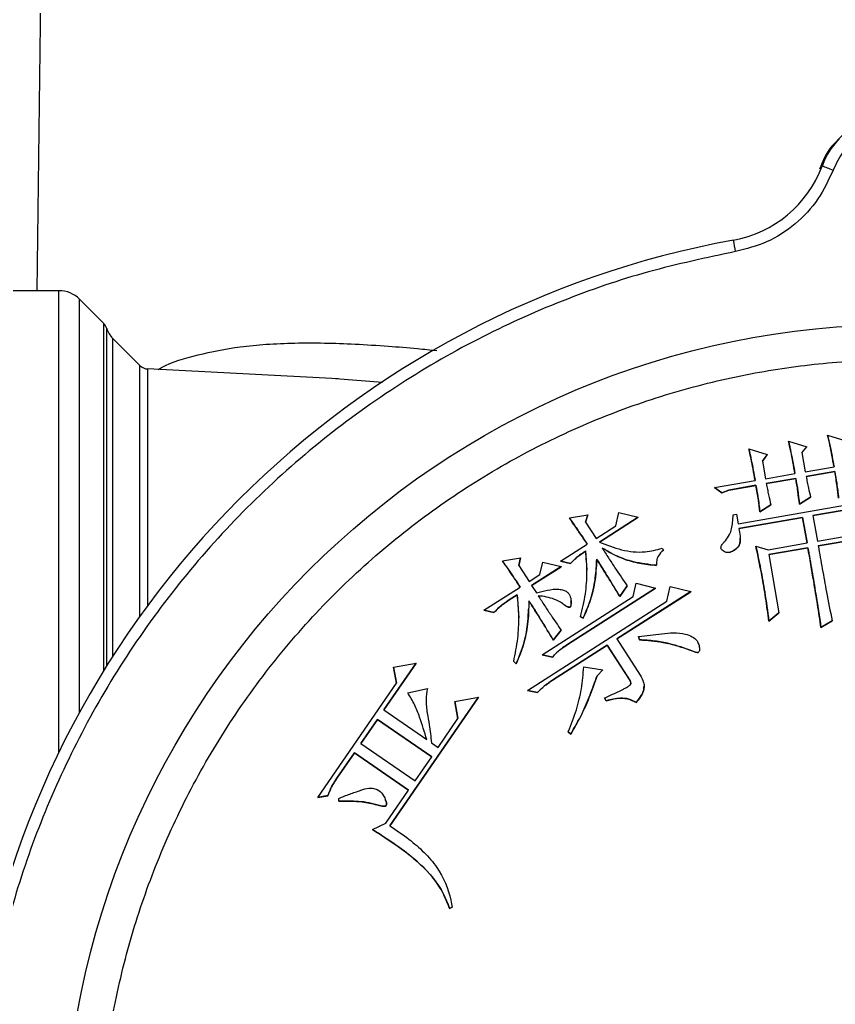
# Model space of a CAD drawing. Header units: millimetres. Extents: x 1953 to 4389, y 564 to 2287.
# Drawn here: x 3453 to 3522.7, y 2042.8 to 2126.9 of the extents above; entities that cross this region are included whole.
import ezdxf

# ---------------------------------------------------------------- set-up
doc = ezdxf.new("R2010")
doc.units = ezdxf.units.MM

msp = doc.modelspace()

# ---------------------------------------------------------------- linework, layer by layer
at = {"color": 7, "linetype": 'Continuous', "lineweight": 25}
for p, q in [((3455.002, 2143.597), (3454.48, 2103.761)), ((3456.366, 2103.761), (3443.23, 2103.761)), ((3460.215, 2100.947), (3458.134, 2103.028)), ((3460.464, 2071.738), (3460.465, 2100.531)), ((3463.296, 2097.366), (3460.964, 2099.698)), ((3460.964, 2099.698), (3460.964, 2072.527)), ((3463.296, 2075.967), (3463.296, 2097.366)), ((3480.226, 2096.221), (3463.951, 2097.075)), ((3463.951, 2097.075), (3463.951, 2076.868)), ((3484.019, 2095.919), (3480.012, 2096.233)), ((3522.058, 2091.436), (3523.615, 2090.935)), ((3518.709, 2090.92), (3520.271, 2090.421)), ((3520.271, 2090.421), (3519.865, 2089.931)), ((3519.865, 2089.929), (3520.271, 2090.419)), ((3520.271, 2090.421), (3520.271, 2090.419)), ((3515.319, 2090.259), (3516.878, 2089.759)), ((3516.878, 2089.759), (3516.485, 2089.201)), ((3516.485, 2089.2), (3516.878, 2089.756)), ((3516.878, 2089.759), (3516.878, 2089.756)), ((3519.865, 2089.931), (3520.15, 2088.297)), ((3516.485, 2089.201), (3516.747, 2087.704)), ((3520.15, 2088.297), (3522.6, 2088.726)), ((3516.747, 2087.704), (3519.266, 2088.143)), ((3522.67, 2088.318), (3520.219, 2087.889)), ((3520.219, 2087.887), (3522.67, 2088.316)), ((3522.67, 2088.318), (3522.67, 2088.316)), ((3512.39, 2086.944), (3515.863, 2087.55)), ((3515.932, 2087.141), (3513.618, 2086.735)), ((3513.618, 2086.733), (3515.932, 2087.139)), ((3515.932, 2087.141), (3515.932, 2087.139)), ((3519.336, 2087.735), (3516.816, 2087.295)), ((3516.816, 2087.293), (3519.336, 2087.732)), ((3519.336, 2087.735), (3519.336, 2087.732)), ((3513.03, 2086.494), (3512.39, 2086.944)), ((3512.39, 2086.944), (3512.39, 2086.941)), ((3512.39, 2086.941), (3513.03, 2086.492)), ((3513.618, 2086.735), (3513.03, 2086.494)), ((3513.03, 2086.492), (3513.618, 2086.733)), ((3513.03, 2086.494), (3513.03, 2086.492)), ((3513.618, 2086.735), (3513.618, 2086.733)), ((3520.599, 2086.132), (3519.646, 2085.544)), ((3519.646, 2085.542), (3520.599, 2086.13)), ((3520.599, 2086.132), (3520.599, 2086.13)), ((3514.402, 2083.856), (3526.176, 2085.911)), ((3517.206, 2085.467), (3516.256, 2084.881)), ((3516.256, 2084.879), (3517.206, 2085.465)), ((3517.206, 2085.467), (3517.206, 2085.465)), ((3519.646, 2085.544), (3519.646, 2085.542)), ((3526.317, 2085.515), (3520.802, 2084.552)), ((3520.803, 2084.55), (3526.316, 2085.513)), ((3499.991, 2084.355), (3501.555, 2084.615)), ((3501.555, 2084.615), (3501.372, 2084.001)), ((3501.373, 2084), (3501.555, 2084.613)), ((3501.555, 2084.615), (3501.555, 2084.613)), ((3503.961, 2083.683), (3504.216, 2084.831)), ((3504.216, 2084.831), (3505.88, 2084.417)), ((3513.988, 2084.624), (3514.26, 2084.673)), ((3514.26, 2084.673), (3514.402, 2083.856)), ((3516.256, 2084.881), (3516.256, 2084.879)), ((3520.802, 2084.552), (3521.182, 2082.374)), ((3501.372, 2084.001), (3502.269, 2082.599)), ((3502.269, 2082.599), (3503.961, 2083.683)), ((3505.88, 2084.417), (3502.549, 2082.285)), ((3502.549, 2082.283), (3505.88, 2084.415)), ((3505.88, 2084.417), (3505.88, 2084.415)), ((3519.919, 2084.398), (3514.474, 2083.448)), ((3514.474, 2083.446), (3519.919, 2084.396)), ((3520.299, 2082.22), (3519.919, 2084.398)), ((3519.919, 2084.398), (3519.919, 2084.396)), ((3519.919, 2084.396), (3520.298, 2082.22)), ((3521.182, 2082.374), (3524.45, 2082.944)), ((3499.23, 2080.657), (3501.509, 2082.113)), ((3514.591, 2082.626), (3514.591, 2082.628)), ((3515.927, 2081.95), (3516.962, 2081.637)), ((3515.927, 2081.95), (3515.927, 2081.948)), ((3516.962, 2081.637), (3520.299, 2082.22)), ((3524.727, 2082.572), (3521.254, 2081.966)), ((3521.254, 2081.964), (3524.727, 2082.57)), ((3501.38, 2081.538), (3501.38, 2081.536)), ((3501.38, 2081.536), (3501.467, 2079.902)), ((3507.907, 2081.761), (3508.02, 2081.587)), ((3520.371, 2081.812), (3517.034, 2081.229)), ((3517.034, 2081.229), (3517.9, 2076.261)), ((3517.035, 2081.227), (3520.371, 2081.81)), ((3520.371, 2081.812), (3520.371, 2081.81)), ((3494.265, 2080.695), (3495.827, 2080.952)), ((3495.827, 2080.952), (3495.681, 2080.282)), ((3495.681, 2080.281), (3495.827, 2080.95)), ((3495.681, 2080.282), (3496.541, 2078.936)), ((3495.827, 2080.952), (3495.827, 2080.95)), ((3497.476, 2079.534), (3497.707, 2080.59)), ((3497.707, 2080.59), (3499.277, 2080.195)), ((3500.091, 2080.467), (3499.23, 2080.657)), ((3499.23, 2080.657), (3499.23, 2080.655)), ((3499.23, 2080.655), (3500.091, 2080.465)), ((3500.091, 2080.465), (3500.091, 2080.467)), ((3502.33, 2080.829), (3502.33, 2080.827)), ((3496.541, 2078.936), (3497.476, 2079.534)), ((3499.277, 2080.195), (3496.765, 2078.587)), ((3496.766, 2078.585), (3499.277, 2080.192)), ((3499.277, 2080.195), (3499.277, 2080.192)), ((3496.765, 2078.587), (3497.176, 2077.945)), ((3505.443, 2077.634), (3505.698, 2078.784)), ((3505.698, 2078.784), (3507.362, 2078.366)), ((3492.686, 2076.47), (3495.781, 2078.451)), ((3495.537, 2077.801), (3494.836, 2077.354)), ((3494.836, 2077.352), (3495.537, 2077.799)), ((3495.537, 2077.801), (3495.537, 2077.799)), ((3495.537, 2077.799), (3495.667, 2075.817)), ((3507.362, 2078.366), (3499.826, 2073.545)), ((3499.826, 2073.543), (3507.362, 2078.364)), ((3510.36, 2078.06), (3504.049, 2074.022)), ((3504.05, 2074.021), (3510.36, 2078.058)), ((3504.94, 2078.546), (3504.29, 2077.634)), ((3504.29, 2077.632), (3504.94, 2078.543)), ((3504.94, 2078.546), (3504.94, 2078.543)), ((3507.362, 2078.366), (3507.362, 2078.364)), ((3508.325, 2077.251), (3508.595, 2078.497)), ((3508.595, 2078.497), (3510.36, 2078.06)), ((3510.36, 2078.06), (3510.36, 2078.058)), ((3494.836, 2077.354), (3494.836, 2077.352)), ((3496.405, 2069.628), (3508.325, 2077.251)), ((3497.671, 2072.664), (3505.443, 2077.634)), ((3499.39, 2077.056), (3499.39, 2077.054)), ((3500.14, 2077.267), (3500.14, 2077.27)), ((3504.29, 2077.634), (3504.29, 2077.632)), ((3493.546, 2076.283), (3492.686, 2076.47)), ((3492.686, 2076.47), (3492.686, 2076.468)), ((3492.686, 2076.468), (3493.546, 2076.281)), ((3493.546, 2076.283), (3493.546, 2076.281)), ((3496.522, 2076.577), (3496.522, 2076.579)), ((3500.078, 2076.753), (3500.078, 2076.755)), ((3517.9, 2076.261), (3517.042, 2075.552)), ((3517.042, 2075.55), (3517.9, 2076.259)), ((3517.9, 2076.261), (3517.9, 2076.259)), ((3501.175, 2075.81), (3500.949, 2075.91)), ((3500.949, 2075.91), (3500.949, 2075.908)), ((3500.949, 2075.908), (3501.175, 2075.808)), ((3501.175, 2075.81), (3501.175, 2075.808)), ((3517.042, 2075.552), (3517.042, 2075.55)), ((3522.441, 2075.581), (3521.488, 2074.992)), ((3521.488, 2074.99), (3522.441, 2075.578)), ((3522.441, 2075.581), (3522.441, 2075.578)), ((3499.292, 2074.767), (3498.601, 2073.917)), ((3498.601, 2073.915), (3499.292, 2074.765)), ((3499.292, 2074.767), (3499.292, 2074.765)), ((3521.488, 2074.992), (3521.488, 2074.99)), ((3498.601, 2073.917), (3498.601, 2073.915)), ((3499.826, 2073.543), (3499.826, 2073.545)), ((3504.049, 2074.022), (3506.029, 2070.925)), ((3505.988, 2073.948), (3505.898, 2074.22)), ((3505.898, 2074.22), (3505.898, 2074.218)), ((3505.898, 2074.218), (3505.988, 2073.946)), ((3505.988, 2073.948), (3505.988, 2073.946)), ((3503.229, 2073.498), (3498.555, 2070.509)), ((3498.555, 2070.507), (3503.229, 2073.496)), ((3505.171, 2070.46), (3503.229, 2073.498)), ((3503.229, 2073.498), (3503.229, 2073.496)), ((3503.229, 2073.496), (3505.171, 2070.458)), ((3510.455, 2073.013), (3510.455, 2073.016)), ((3511.03, 2072.89), (3511.03, 2072.888)), ((3511.095, 2073.296), (3511.095, 2073.298)), ((3486.904, 2071.957), (3484.145, 2067.958)), ((3484.146, 2067.957), (3486.904, 2071.955)), ((3484.972, 2071.602), (3486.904, 2071.957)), ((3486.904, 2071.957), (3486.904, 2071.955)), ((3495.444, 2071.898), (3495.236, 2072.094)), ((3495.236, 2072.094), (3495.236, 2072.091)), ((3495.236, 2072.091), (3495.444, 2071.896)), ((3495.444, 2071.898), (3495.444, 2071.896)), ((3498.534, 2072.474), (3497.671, 2072.664)), ((3497.671, 2072.664), (3497.671, 2072.662)), ((3497.671, 2072.662), (3498.534, 2072.472)), ((3498.534, 2072.474), (3498.534, 2072.472)), ((3485.224, 2070.251), (3484.972, 2071.602)), ((3484.972, 2071.602), (3484.972, 2071.6)), ((3484.972, 2071.6), (3485.224, 2070.251)), ((3501.211, 2071.634), (3502.862, 2071.372)), ((3502.862, 2071.372), (3502.354, 2070.881)), ((3502.354, 2070.879), (3502.862, 2071.37)), ((3502.862, 2071.372), (3502.862, 2071.37)), ((3478.482, 2060.478), (3485.224, 2070.251)), ((3498.555, 2070.509), (3498.555, 2070.507)), ((3502.354, 2070.881), (3502.354, 2070.879)), ((3505.171, 2070.46), (3505.171, 2070.458)), ((3486.172, 2069.427), (3487.857, 2069.784)), ((3497.263, 2069.438), (3496.405, 2069.628)), ((3496.405, 2069.628), (3496.405, 2069.626)), ((3496.405, 2069.626), (3497.263, 2069.436)), ((3497.263, 2069.438), (3497.263, 2069.436)), ((3506.374, 2069.995), (3506.374, 2069.997)), ((3492.231, 2069.039), (3484.662, 2058.067)), ((3484.662, 2058.064), (3492.231, 2069.037)), ((3490.205, 2068.669), (3492.231, 2069.039)), ((3490.472, 2067.218), (3490.205, 2068.669)), ((3490.205, 2068.669), (3490.205, 2068.667)), ((3490.205, 2068.667), (3490.471, 2067.218)), ((3492.231, 2069.039), (3492.231, 2069.037)), ((3503.14, 2068.749), (3502.991, 2068.983)), ((3502.991, 2068.983), (3502.991, 2068.981)), ((3502.991, 2068.981), (3503.14, 2068.747)), ((3503.14, 2068.749), (3503.14, 2068.747)), ((3505.713, 2068.583), (3505.713, 2068.585)), ((3484.145, 2067.958), (3487.803, 2065.436)), ((3483.593, 2067.156), (3482.175, 2065.099)), ((3482.176, 2065.098), (3483.593, 2067.154)), ((3488.224, 2063.961), (3483.593, 2067.156)), ((3483.593, 2067.154), (3483.593, 2067.156)), ((3483.593, 2067.154), (3488.223, 2063.96)), ((3488.776, 2064.763), (3490.472, 2067.218)), ((3500.104, 2065.903), (3499.896, 2066.099)), ((3499.896, 2066.099), (3499.896, 2066.097)), ((3499.896, 2066.097), (3500.104, 2065.901)), ((3482.175, 2065.099), (3486.806, 2061.904)), ((3488.204, 2065.158), (3488.776, 2064.763)), ((3500.104, 2065.901), (3500.104, 2065.903)), ((3481.623, 2064.3), (3480.123, 2062.127)), ((3480.123, 2062.125), (3481.623, 2064.298)), ((3486.254, 2061.105), (3481.623, 2064.3)), ((3481.623, 2064.3), (3481.623, 2064.298)), ((3481.623, 2064.298), (3486.253, 2061.104)), ((3486.806, 2061.904), (3488.224, 2063.961)), ((3480.123, 2062.127), (3480.123, 2062.125)), ((3484.32, 2058.303), (3486.254, 2061.105)), ((3479.35, 2060.638), (3478.482, 2060.478)), ((3478.482, 2060.476), (3479.35, 2060.635)), ((3478.482, 2060.478), (3478.482, 2060.476)), ((3479.35, 2060.638), (3479.35, 2060.635)), ((3480.288, 2060.16), (3480.29, 2060.409)), ((3484.27, 2060.301), (3484.27, 2060.304)), ((3483.537, 2059.857), (3483.537, 2059.855)), ((3484.346, 2059.803), (3484.346, 2059.805)), ((3483.175, 2057.745), (3484.32, 2058.303)), ((3483.175, 2057.745), (3483.175, 2057.743)), ((3489.984, 2051.109), (3489.752, 2051.016)), ((3489.752, 2051.014), (3489.984, 2051.106)), ((3489.752, 2051.016), (3489.752, 2051.014)), ((3489.984, 2051.109), (3489.984, 2051.106))]:
    msp.add_line(p, q, dxfattribs=at)
at = {"color": 7, "linetype": 'Continuous', "lineweight": 25, "flags": 128}
for points in [[(3456.366, 2064.327), (3456.366, 2064.654), (3456.366, 2069.082), (3456.366, 2073.321), (3456.366, 2077.35), (3456.366, 2081.151), (3456.366, 2084.705), (3456.366, 2087.997), (3456.366, 2091.01), (3456.366, 2093.73), (3456.366, 2096.145), (3456.366, 2098.243), (3456.366, 2100.015), (3456.366, 2101.451), (3456.366, 2102.546), (3456.366, 2103.294), (3456.366, 2103.691), (3456.366, 2103.761)], [(3458.134, 2067.753), (3458.134, 2070.827), (3458.134, 2075.022), (3458.134, 2078.987), (3458.134, 2082.705), (3458.134, 2086.157), (3458.134, 2089.325), (3458.134, 2092.194), (3458.134, 2094.749), (3458.134, 2096.979), (3458.134, 2098.873), (3458.134, 2100.42), (3458.134, 2101.613), (3458.134, 2102.446), (3458.134, 2102.916), (3458.134, 2103.028)], [(3460.215, 2071.335), (3460.215, 2074.34), (3460.215, 2078.178), (3460.215, 2081.77), (3460.215, 2085.097), (3460.215, 2088.142), (3460.215, 2090.892), (3460.215, 2093.331), (3460.215, 2095.449), (3460.215, 2097.233), (3460.215, 2098.676), (3460.215, 2099.77), (3460.215, 2100.509), (3460.215, 2100.891), (3460.215, 2100.947)]]:
    msp.add_lwpolyline(points, dxfattribs=at)
at = {"color": 7, "linetype": 'Continuous', "lineweight": 25}
msp.add_circle((3528.324, 2029.372), 71.5, dxfattribs=at)
for centre, radius, start, end in [((3528.324, 2111.869), 7.2, 20.5868, 159.4132), ((3512.222, 2117.917), 10, 280.30605, 339.41322), ((3478.483, 1997.521), 124.573, 69.2983, 69.75789), ((3528.324, 2029.369), 80, 100.30604, 169.69383), ((2876.04, 1991.309), 648.57, 10.284007, 10.372163), ((3456.366, 2101.261), 2.5, 44.99977, 89.99969), ((3459.508, 2100.24), 1, 16.90237, 44.99987), ((3462.378, 2101.112), 2, 196.90236, 224.99969), ((3464.003, 2098.073), 1, 224.99969, 266.99945)]:
    msp.add_arc(centre, radius, start, end, dxfattribs=at)
for points, knots in [([(3534.128, 2114.051), (3533.864, 2114.605), (3533.323, 2115.739), (3531.904, 2117.048), (3530.188, 2117.886), (3528.324, 2118.162), (3526.46, 2117.886), (3524.743, 2117.048), (3523.325, 2115.739), (3522.784, 2114.605), (3522.52, 2114.051)], [0, 0, 0, 0, 0.122089, 0.25, 0.377911, 0.5, 0.622089, 0.75, 0.877911, 1, 1, 1, 1]), ([(3523.033, 2116.693), (3522.83, 2116.514), (3522.055, 2115.827), (3521.652, 2114.855), (3521.354, 2114.136)], [0, 0, 0, 0, 0.260641, 1, 1, 1, 1]), ([(3522.52, 2114.051), (3522.129, 2113.205), (3521.334, 2111.482), (3519.344, 2109.39), (3516.93, 2107.805), (3515.093, 2107.33), (3514.19, 2107.097)], [0, 0, 0, 0, 0.245796, 0.5, 0.754204, 1, 1, 1, 1]), ([(3514.19, 2107.097), (3511.694, 2106.57), (3506.657, 2105.508), (3499.28, 2102.969), (3492.038, 2099.7), (3485.059, 2095.638), (3478.456, 2090.826), (3472.362, 2085.333), (3466.87, 2079.24), (3462.058, 2072.637), (3457.995, 2065.658), (3454.726, 2058.416), (3452.187, 2051.039), (3451.125, 2046.001), (3450.598, 2043.505)], [0, 0, 0, 0, 0.079959, 0.161371, 0.244142, 0.328893, 0.414217, 0.5, 0.585778, 0.671102, 0.755858, 0.838624, 0.920039, 1, 1, 1, 1]), ([(3464.839, 2097.028), (3464.934, 2097.083), (3465.932, 2097.657), (3468.247, 2098.322), (3471.284, 2098.933), (3474.104, 2099.201), (3476.504, 2099.308), (3479.035, 2099.308), (3481.702, 2099.215), (3484.366, 2099.045), (3486.708, 2098.852), (3488.117, 2098.71), (3488.672, 2098.653)], [0, 0, 0, 0, 0.017525, 0.184137, 0.353482, 0.450762, 0.551832, 0.651487, 0.750721, 0.855208, 0.942911, 1, 1, 1, 1]), ([(3459.824, 2029.378), (3459.879, 2031.467), (3459.989, 2035.645), (3460.898, 2041.984), (3462.384, 2048.336), (3464.558, 2054.702), (3467.389, 2060.925), (3470.903, 2066.948), (3475.057, 2072.64), (3479.801, 2077.901), (3485.062, 2082.645), (3490.754, 2086.799), (3496.777, 2090.312), (3503, 2093.144), (3509.365, 2095.315), (3515.718, 2096.81), (3522.057, 2097.688), (3528.324, 2097.973), (3534.591, 2097.688), (3540.93, 2096.811), (3547.282, 2095.315), (3553.648, 2093.144), (3559.871, 2090.312), (3565.894, 2086.799), (3571.586, 2082.645), (3576.847, 2077.901), (3581.591, 2072.64), (3585.745, 2066.948), (3589.259, 2060.925), (3592.089, 2054.702), (3594.263, 2048.337), (3595.749, 2041.984), (3596.659, 2035.645), (3596.769, 2031.467), (3596.824, 2029.378)], [0, 0, 0, 0, 0.029124, 0.058248, 0.08912, 0.119994, 0.151902, 0.184313, 0.217069, 0.25, 0.282931, 0.315687, 0.348098, 0.380006, 0.410878, 0.441752, 0.470875, 0.5, 0.529123, 0.558248, 0.58912, 0.619994, 0.651902, 0.684313, 0.717069, 0.75, 0.782931, 0.815687, 0.848098, 0.880006, 0.910878, 0.941752, 0.970875, 1, 1, 1, 1]), ([(3522.6, 2088.726), (3522.542, 2089.054), (3522.431, 2089.672), (3522.251, 2090.575), (3522.123, 2091.149), (3522.058, 2091.436)], [0, 0, 0, 0, 0.3618324, 0.680859, 1, 1, 1, 1]), ([(3522.058, 2091.434), (3522.131, 2091.108), (3522.268, 2090.496), (3522.446, 2089.592), (3522.549, 2089.013), (3522.6, 2088.724)], [0, 0, 0, 0, 0.361838, 0.680876, 1, 1, 1, 1]), ([(3519.266, 2088.143), (3519.208, 2088.471), (3519.096, 2089.1), (3518.912, 2090.026), (3518.777, 2090.622), (3518.709, 2090.92)], [0, 0, 0, 0, 0.353076, 0.676475, 1, 1, 1, 1]), ([(3518.709, 2090.917), (3518.782, 2090.592), (3518.923, 2089.969), (3519.106, 2089.043), (3519.213, 2088.442), (3519.266, 2088.141)], [0, 0, 0, 0, 0.353086, 0.676497, 1, 1, 1, 1]), ([(3515.863, 2087.55), (3515.804, 2087.878), (3515.694, 2088.495), (3515.515, 2089.399), (3515.384, 2089.973), (3515.319, 2090.259)], [0, 0, 0, 0, 0.361759, 0.680808, 1, 1, 1, 1]), ([(3515.319, 2090.257), (3515.392, 2089.932), (3515.532, 2089.32), (3515.708, 2088.416), (3515.811, 2087.837), (3515.863, 2087.548)], [0, 0, 0, 0, 0.361772, 0.680844, 1, 1, 1, 1]), ([(3520.219, 2087.889), (3520.25, 2087.725), (3520.31, 2087.397), (3520.427, 2086.809), (3520.534, 2086.39), (3520.599, 2086.132)], [0, 0, 0, 0, 0.278089, 0.556193, 1, 1, 1, 1]), ([(3522.996, 2086.057), (3522.956, 2086.388), (3522.89, 2086.932), (3522.776, 2087.684), (3522.705, 2088.107), (3522.67, 2088.318)], [0, 0, 0, 0, 0.437841, 0.718884, 1, 1, 1, 1]), ([(3522.67, 2088.316), (3522.725, 2087.987), (3522.815, 2087.447), (3522.919, 2086.693), (3522.97, 2086.268), (3522.996, 2086.055)], [0, 0, 0, 0, 0.43784, 0.718882, 1, 1, 1, 1]), ([(3516.256, 2084.881), (3516.219, 2085.212), (3516.157, 2085.756), (3516.042, 2086.509), (3515.969, 2086.93), (3515.932, 2087.141)], [0, 0, 0, 0, 0.437947, 0.718933, 1, 1, 1, 1]), ([(3515.932, 2087.139), (3515.988, 2086.811), (3516.08, 2086.271), (3516.189, 2085.517), (3516.234, 2085.092), (3516.256, 2084.879)], [0, 0, 0, 0, 0.4378739, 0.7188428, 1, 1, 1, 1]), ([(3516.816, 2087.295), (3516.846, 2087.132), (3516.907, 2086.804), (3517.031, 2086.193), (3517.138, 2085.749), (3517.206, 2085.467)], [0, 0, 0, 0, 0.2673365, 0.5346869, 1, 1, 1, 1]), ([(3519.646, 2085.544), (3519.603, 2085.91), (3519.538, 2086.459), (3519.426, 2087.189), (3519.366, 2087.553), (3519.336, 2087.735)], [0, 0, 0, 0, 0.499817, 0.749886, 1, 1, 1, 1]), ([(3519.336, 2087.732), (3519.396, 2087.369), (3519.486, 2086.823), (3519.581, 2086.091), (3519.625, 2085.725), (3519.646, 2085.542)], [0, 0, 0, 0, 0.499817, 0.749886, 1, 1, 1, 1]), ([(3513.32, 2082.405), (3513.447, 2082.576), (3513.79, 2083.036), (3513.935, 2083.836), (3513.973, 2084.408), (3513.988, 2084.624)], [0, 0, 0, 0, 0.268239, 0.722981, 1, 1, 1, 1]), ([(3501.509, 2082.113), (3501.326, 2082.392), (3500.989, 2082.91), (3500.477, 2083.654), (3500.153, 2084.122), (3499.991, 2084.355)], [0, 0, 0, 0, 0.369297, 0.684635, 1, 1, 1, 1]), ([(3499.991, 2084.353), (3500.18, 2084.079), (3500.532, 2083.571), (3501.042, 2082.827), (3501.353, 2082.35), (3501.509, 2082.111)], [0, 0, 0, 0, 0.3693, 0.684618, 1, 1, 1, 1]), ([(3514.474, 2083.448), (3514.515, 2083.236), (3514.6, 2082.81), (3514.605, 2082.283), (3514.461, 2081.924), (3514.2, 2081.685), (3513.929, 2081.489), (3513.69, 2081.423), (3513.636, 2081.408)], [0, 0, 0, 0, 0.257526, 0.517626, 0.611553, 0.706057, 0.933936, 1, 1, 1, 1]), ([(3502.549, 2082.285), (3503.173, 2082.044), (3504.426, 2081.561), (3506.295, 2081.345), (3507.428, 2081.638), (3507.907, 2081.761)], [0, 0, 0, 0, 0.365081, 0.731832, 1, 1, 1, 1]), ([(3512.94, 2081.778), (3512.944, 2081.83), (3512.957, 2081.991), (3513.126, 2082.194), (3513.259, 2082.339), (3513.32, 2082.405)], [0, 0, 0, 0, 0.206018, 0.636041, 1, 1, 1, 1]), ([(3513.636, 2081.406), (3513.761, 2081.455), (3514.008, 2081.55), (3514.293, 2081.753), (3514.494, 2081.977), (3514.588, 2082.271), (3514.583, 2082.49), (3514.58, 2082.626)], [0, 0, 0, 0, 0.2369259, 0.466697, 0.6134804, 0.7600826, 1, 1, 1, 1]), ([(3517.042, 2075.552), (3516.949, 2076.212), (3516.764, 2077.533), (3516.405, 2079.669), (3516.098, 2081.136), (3515.927, 2081.95)], [0, 0, 0, 0, 0.307881, 0.615778, 1, 1, 1, 1]), ([(3515.927, 2081.948), (3516.066, 2081.296), (3516.342, 2079.992), (3516.715, 2077.858), (3516.925, 2076.374), (3517.042, 2075.55)], [0, 0, 0, 0, 0.307881, 0.61578, 1, 1, 1, 1]), ([(3521.254, 2081.966), (3521.37, 2081.309), (3521.601, 2079.996), (3521.979, 2077.864), (3522.276, 2076.396), (3522.441, 2075.581)], [0, 0, 0, 0, 0.307939, 0.615874, 1, 1, 1, 1]), ([(3501.38, 2081.538), (3501.242, 2081.445), (3500.964, 2081.26), (3500.523, 2080.913), (3500.249, 2080.63), (3500.091, 2080.467)], [0, 0, 0, 0, 0.297538, 0.595282, 1, 1, 1, 1]), ([(3500.091, 2080.465), (3500.206, 2080.585), (3500.436, 2080.827), (3500.866, 2081.188), (3501.192, 2081.409), (3501.38, 2081.536)], [0, 0, 0, 0, 0.297563, 0.595363, 1, 1, 1, 1]), ([(3500.949, 2075.91), (3501.101, 2076.561), (3501.391, 2077.803), (3501.54, 2079.7), (3501.434, 2080.922), (3501.38, 2081.538)], [0, 0, 0, 0, 0.352766, 0.673509, 1, 1, 1, 1]), ([(3507.439, 2080.308), (3506.773, 2080.381), (3505.629, 2080.508), (3504.064, 2081.046), (3503.22, 2081.534), (3502.793, 2081.782)], [0, 0, 0, 0, 0.407022, 0.699492, 1, 1, 1, 1]), ([(3502.793, 2081.782), (3502.972, 2081.501), (3503.331, 2080.939), (3504.035, 2079.853), (3504.583, 2079.062), (3504.94, 2078.546)], [0, 0, 0, 0, 0.257454, 0.514908, 1, 1, 1, 1]), ([(3502.793, 2081.78), (3503.378, 2081.449), (3504.383, 2080.882), (3505.982, 2080.457), (3506.95, 2080.356), (3507.439, 2080.305)], [0, 0, 0, 0, 0.407493, 0.700455, 1, 1, 1, 1]), ([(3508.02, 2081.587), (3507.862, 2081.442), (3507.595, 2081.199), (3507.424, 2080.722), (3507.434, 2080.442), (3507.439, 2080.308)], [0, 0, 0, 0, 0.4310373, 0.7260596, 1, 1, 1, 1]), ([(3513.636, 2081.408), (3513.555, 2081.401), (3513.405, 2081.387), (3513.196, 2081.468), (3513.055, 2081.586), (3512.963, 2081.692), (3512.946, 2081.758), (3512.94, 2081.778)], [0, 0, 0, 0, 0.281585, 0.522569, 0.762523, 0.925805, 1, 1, 1, 1]), ([(3521.488, 2074.992), (3521.391, 2075.652), (3521.196, 2076.971), (3520.814, 2079.243), (3520.536, 2080.856), (3520.371, 2081.812)], [0, 0, 0, 0, 0.2894212, 0.5788391, 1, 1, 1, 1]), ([(3520.371, 2081.81), (3520.484, 2081.153), (3520.711, 2079.839), (3521.1, 2077.568), (3521.344, 2075.95), (3521.488, 2074.99)], [0, 0, 0, 0, 0.289416, 0.578835, 1, 1, 1, 1]), ([(3495.781, 2078.451), (3495.599, 2078.73), (3495.263, 2079.249), (3494.756, 2079.996), (3494.429, 2080.462), (3494.265, 2080.695)], [0, 0, 0, 0, 0.369183, 0.684555, 1, 1, 1, 1]), ([(3494.265, 2080.693), (3494.457, 2080.42), (3494.812, 2079.915), (3495.316, 2079.165), (3495.626, 2078.687), (3495.781, 2078.448)], [0, 0, 0, 0, 0.369183, 0.684554, 1, 1, 1, 1]), ([(3502.33, 2080.829), (3502.29, 2080.161), (3502.218, 2078.969), (3501.809, 2077.278), (3501.387, 2076.302), (3501.175, 2075.81)], [0, 0, 0, 0, 0.386257, 0.690164, 1, 1, 1, 1]), ([(3501.175, 2075.808), (3501.434, 2076.426), (3501.898, 2077.529), (3502.246, 2079.233), (3502.302, 2080.293), (3502.33, 2080.827)], [0, 0, 0, 0, 0.386701, 0.69077, 1, 1, 1, 1]), ([(3504.29, 2077.634), (3504.12, 2077.92), (3503.779, 2078.493), (3503.132, 2079.562), (3502.642, 2080.336), (3502.33, 2080.829)], [0, 0, 0, 0, 0.2667737, 0.5335507, 1, 1, 1, 1]), ([(3502.33, 2080.827), (3502.509, 2080.545), (3502.865, 2079.982), (3503.524, 2078.92), (3503.992, 2078.133), (3504.29, 2077.632)], [0, 0, 0, 0, 0.2667737, 0.5335509, 1, 1, 1, 1]), ([(3495.236, 2072.094), (3495.367, 2072.749), (3495.619, 2074.012), (3495.711, 2075.933), (3495.595, 2077.175), (3495.537, 2077.801)], [0, 0, 0, 0, 0.3486907, 0.6720185, 1, 1, 1, 1]), ([(3497.176, 2077.945), (3497.485, 2078.026), (3498.113, 2078.193), (3498.909, 2078.325), (3499.468, 2078.206), (3499.779, 2078.067), (3499.904, 2077.91), (3499.965, 2077.834)], [0, 0, 0, 0, 0.325958, 0.662347, 0.799326, 0.902609, 1, 1, 1, 1]), ([(3499.965, 2077.834), (3500.032, 2077.692), (3500.141, 2077.465), (3500.148, 2077.141), (3500.125, 2076.948), (3500.122, 2076.819), (3500.09, 2076.773), (3500.078, 2076.755)], [0, 0, 0, 0, 0.414992, 0.667292, 0.851809, 0.943552, 1, 1, 1, 1]), ([(3494.836, 2077.354), (3494.697, 2077.261), (3494.42, 2077.076), (3493.98, 2076.727), (3493.705, 2076.445), (3493.546, 2076.283)], [0, 0, 0, 0, 0.297582, 0.595326, 1, 1, 1, 1]), ([(3493.546, 2076.281), (3493.661, 2076.401), (3493.892, 2076.643), (3494.323, 2077.003), (3494.648, 2077.224), (3494.836, 2077.352)], [0, 0, 0, 0, 0.297614, 0.595386, 1, 1, 1, 1]), ([(3496.528, 2077.282), (3496.512, 2076.614), (3496.481, 2075.364), (3496.121, 2073.54), (3495.672, 2072.45), (3495.444, 2071.898)], [0, 0, 0, 0, 0.361932, 0.677077, 1, 1, 1, 1]), ([(3498.601, 2073.917), (3498.435, 2074.206), (3498.103, 2074.785), (3497.405, 2075.902), (3496.877, 2076.733), (3496.528, 2077.282)], [0, 0, 0, 0, 0.25307, 0.506097, 1, 1, 1, 1]), ([(3496.528, 2077.28), (3496.708, 2076.999), (3497.067, 2076.437), (3497.77, 2075.323), (3498.27, 2074.476), (3498.601, 2073.915)], [0, 0, 0, 0, 0.253024, 0.506045, 1, 1, 1, 1]), ([(3499.39, 2077.056), (3499.166, 2077.181), (3498.737, 2077.419), (3498.03, 2077.617), (3497.561, 2077.679), (3497.324, 2077.711)], [0, 0, 0, 0, 0.3506116, 0.6721745, 1, 1, 1, 1]), ([(3497.324, 2077.711), (3497.505, 2077.431), (3497.867, 2076.871), (3498.518, 2075.886), (3499, 2075.19), (3499.292, 2074.767)], [0, 0, 0, 0, 0.2824309, 0.5648657, 1, 1, 1, 1]), ([(3500.078, 2076.755), (3500.058, 2076.746), (3500.019, 2076.727), (3499.923, 2076.735), (3499.776, 2076.784), (3499.588, 2076.899), (3499.456, 2077.003), (3499.39, 2077.056)], [0, 0, 0, 0, 0.082107, 0.164925, 0.356677, 0.675002, 1, 1, 1, 1]), ([(3499.39, 2077.054), (3499.449, 2077.007), (3499.575, 2076.907), (3499.745, 2076.799), (3499.894, 2076.741), (3499.997, 2076.718), (3500.056, 2076.743), (3500.078, 2076.753)], [0, 0, 0, 0, 0.291839, 0.61532, 0.761132, 0.908025, 1, 1, 1, 1]), ([(3500.078, 2076.753), (3500.09, 2076.772), (3500.143, 2076.856), (3500.139, 2077.041), (3500.129, 2077.191), (3500.123, 2077.266)], [0, 0, 0, 0, 0.128729, 0.560423, 1, 1, 1, 1]), ([(3495.444, 2071.896), (3495.695, 2072.517), (3496.164, 2073.68), (3496.459, 2075.277), (3496.485, 2076.219), (3496.495, 2076.578)], [0, 0, 0, 0, 0.415089, 0.776689, 1, 1, 1, 1]), ([(3505.898, 2074.22), (3506.56, 2074.304), (3507.557, 2074.43), (3508.889, 2074.569), (3509.787, 2074.509), (3510.459, 2074.252), (3510.792, 2073.996), (3510.91, 2073.84), (3510.93, 2073.814)], [0, 0, 0, 0, 0.381103, 0.574669, 0.765651, 0.888057, 0.981539, 1, 1, 1, 1]), ([(3499.826, 2073.545), (3499.688, 2073.452), (3499.411, 2073.266), (3498.969, 2072.919), (3498.693, 2072.637), (3498.534, 2072.474)], [0, 0, 0, 0, 0.297214, 0.594601, 1, 1, 1, 1]), ([(3498.534, 2072.472), (3498.649, 2072.592), (3498.88, 2072.834), (3499.312, 2073.194), (3499.638, 2073.415), (3499.826, 2073.543)], [0, 0, 0, 0, 0.2972478, 0.5946857, 1, 1, 1, 1]), ([(3510.455, 2073.016), (3509.822, 2073.235), (3508.785, 2073.594), (3507.276, 2073.864), (3506.419, 2073.92), (3505.988, 2073.948)], [0, 0, 0, 0, 0.437716, 0.717507, 1, 1, 1, 1]), ([(3505.988, 2073.946), (3506.655, 2073.895), (3507.749, 2073.812), (3509.239, 2073.451), (3510.048, 2073.16), (3510.455, 2073.013)], [0, 0, 0, 0, 0.437036, 0.71725, 1, 1, 1, 1]), ([(3510.93, 2073.814), (3510.981, 2073.697), (3511.086, 2073.456), (3511.124, 2073.162), (3511.096, 2072.961), (3511.052, 2072.914), (3511.03, 2072.89)], [0, 0, 0, 0, 0.391814, 0.807915, 0.901195, 1, 1, 1, 1]), ([(3511.03, 2072.89), (3510.997, 2072.88), (3510.906, 2072.853), (3510.76, 2072.903), (3510.603, 2072.952), (3510.504, 2072.994), (3510.455, 2073.016)], [0, 0, 0, 0, 0.17027, 0.46426, 0.731509, 1, 1, 1, 1]), ([(3510.455, 2073.013), (3510.529, 2072.983), (3510.657, 2072.93), (3510.824, 2072.88), (3510.946, 2072.859), (3511.006, 2072.879), (3511.03, 2072.888)], [0, 0, 0, 0, 0.40123, 0.68767, 0.874317, 1, 1, 1, 1]), ([(3499.896, 2066.099), (3500.141, 2066.72), (3500.612, 2067.912), (3501.068, 2069.773), (3501.163, 2071.01), (3501.211, 2071.634)], [0, 0, 0, 0, 0.35008, 0.672322, 1, 1, 1, 1]), ([(3498.555, 2070.509), (3498.416, 2070.416), (3498.139, 2070.23), (3497.697, 2069.884), (3497.422, 2069.601), (3497.263, 2069.438)], [0, 0, 0, 0, 0.297206, 0.594593, 1, 1, 1, 1]), ([(3497.263, 2069.436), (3497.378, 2069.556), (3497.608, 2069.798), (3498.04, 2070.158), (3498.367, 2070.379), (3498.555, 2070.507)], [0, 0, 0, 0, 0.297239, 0.594682, 1, 1, 1, 1]), ([(3502.354, 2070.881), (3502.131, 2070.252), (3501.717, 2069.08), (3500.982, 2067.405), (3500.397, 2066.405), (3500.104, 2065.903)], [0, 0, 0, 0, 0.365437, 0.681548, 1, 1, 1, 1]), ([(3500.104, 2065.901), (3500.439, 2066.479), (3501.063, 2067.558), (3501.776, 2069.241), (3502.161, 2070.332), (3502.354, 2070.879)], [0, 0, 0, 0, 0.365816, 0.682252, 1, 1, 1, 1]), ([(3502.991, 2068.983), (3503.294, 2069.12), (3503.841, 2069.367), (3504.467, 2069.66), (3504.837, 2069.857), (3505.01, 2069.957), (3505.125, 2070.03), (3505.201, 2070.102), (3505.233, 2070.194), (3505.239, 2070.305), (3505.207, 2070.399), (3505.179, 2070.447), (3505.171, 2070.46)], [0, 0, 0, 0, 0.35041, 0.630866, 0.725925, 0.790521, 0.841305, 0.86957, 0.898179, 0.941209, 0.984756, 1, 1, 1, 1]), ([(3505.171, 2070.458), (3505.193, 2070.418), (3505.236, 2070.337), (3505.236, 2070.217), (3505.211, 2070.122), (3505.175, 2070.07), (3505.146, 2070.052), (3505.14, 2070.047)], [0, 0, 0, 0, 0.297843, 0.5995, 0.772333, 0.947577, 1, 1, 1, 1]), ([(3506.029, 2070.925), (3506.144, 2070.723), (3506.325, 2070.403), (3506.403, 2069.897), (3506.236, 2069.276), (3505.933, 2068.876), (3505.713, 2068.585)], [0, 0, 0, 0, 0.268227, 0.423788, 0.580622, 1, 1, 1, 1]), ([(3487.803, 2065.436), (3487.61, 2066.074), (3487.306, 2067.08), (3486.784, 2068.431), (3486.377, 2069.094), (3486.172, 2069.427)], [0, 0, 0, 0, 0.46227, 0.729265, 1, 1, 1, 1]), ([(3487.857, 2069.784), (3487.801, 2069.47), (3487.711, 2068.965), (3487.763, 2068.26), (3487.814, 2067.877), (3487.839, 2067.686)], [0, 0, 0, 0, 0.451045, 0.724772, 1, 1, 1, 1]), ([(3505.713, 2068.583), (3505.859, 2068.783), (3506.106, 2069.122), (3506.359, 2069.604), (3506.365, 2069.886), (3506.367, 2069.995)], [0, 0, 0, 0, 0.471494, 0.796305, 1, 1, 1, 1]), ([(3503.14, 2068.747), (3503.433, 2068.82), (3504.021, 2068.965), (3504.938, 2068.985), (3505.463, 2068.713), (3505.713, 2068.583)], [0, 0, 0, 0, 0.341787, 0.686073, 1, 1, 1, 1]), ([(3505.713, 2068.585), (3505.506, 2068.699), (3505.087, 2068.93), (3504.179, 2068.998), (3503.542, 2068.846), (3503.14, 2068.749)], [0, 0, 0, 0, 0.263652, 0.534652, 1, 1, 1, 1]), ([(3487.839, 2067.686), (3487.897, 2067.357), (3488.001, 2066.774), (3488.125, 2065.932), (3488.177, 2065.416), (3488.204, 2065.158)], [0, 0, 0, 0, 0.39149, 0.695584, 1, 1, 1, 1]), ([(3480.123, 2062.127), (3480.032, 2061.988), (3479.849, 2061.709), (3479.575, 2061.218), (3479.432, 2060.85), (3479.35, 2060.638)], [0, 0, 0, 0, 0.297154, 0.594531, 1, 1, 1, 1]), ([(3479.35, 2060.635), (3479.409, 2060.791), (3479.528, 2061.103), (3479.784, 2061.604), (3479.999, 2061.935), (3480.123, 2062.125)], [0, 0, 0, 0, 0.297176, 0.59463, 1, 1, 1, 1]), ([(3480.29, 2060.409), (3480.6, 2060.533), (3481.22, 2060.781), (3482.077, 2061.064), (3482.759, 2061.313), (3483.276, 2061.269), (3483.56, 2061.181), (3483.691, 2061.098), (3483.709, 2061.087)], [0, 0, 0, 0, 0.2778733, 0.555831, 0.7571621, 0.8707407, 0.982618, 1, 1, 1, 1]), ([(3483.709, 2061.087), (3483.859, 2060.947), (3484.112, 2060.71), (3484.273, 2060.314), (3484.346, 2060.066), (3484.382, 2059.911), (3484.357, 2059.837), (3484.346, 2059.805)], [0, 0, 0, 0, 0.4076992, 0.6900828, 0.8437541, 0.9341612, 1, 1, 1, 1]), ([(3483.537, 2059.857), (3483.24, 2059.935), (3482.649, 2060.092), (3481.555, 2060.173), (3480.769, 2060.165), (3480.288, 2060.16)], [0, 0, 0, 0, 0.280043, 0.559301, 1, 1, 1, 1]), ([(3480.288, 2060.158), (3480.621, 2060.163), (3481.287, 2060.172), (3482.383, 2060.133), (3483.122, 2059.955), (3483.537, 2059.855)], [0, 0, 0, 0, 0.3052726, 0.6107465, 1, 1, 1, 1]), ([(3484.346, 2059.803), (3484.357, 2059.839), (3484.389, 2059.947), (3484.333, 2060.119), (3484.284, 2060.243), (3484.262, 2060.299)], [0, 0, 0, 0, 0.214595, 0.64658, 1, 1, 1, 1]), ([(3484.346, 2059.805), (3484.328, 2059.788), (3484.292, 2059.753), (3484.167, 2059.721), (3483.987, 2059.737), (3483.761, 2059.789), (3483.612, 2059.834), (3483.537, 2059.857)], [0, 0, 0, 0, 0.087606, 0.17564, 0.445063, 0.721294, 1, 1, 1, 1]), ([(3483.537, 2059.855), (3483.612, 2059.832), (3483.761, 2059.787), (3483.99, 2059.734), (3484.175, 2059.718), (3484.298, 2059.754), (3484.331, 2059.788), (3484.346, 2059.803)], [0, 0, 0, 0, 0.277912, 0.556102, 0.835479, 0.925908, 1, 1, 1, 1]), ([(3489.752, 2051.016), (3489.496, 2051.64), (3488.877, 2053.149), (3486.618, 2055.51), (3484.497, 2056.887), (3483.175, 2057.745)], [0, 0, 0, 0, 0.209452, 0.506883, 1, 1, 1, 1]), ([(3483.175, 2057.743), (3483.735, 2057.382), (3485.161, 2056.463), (3487.362, 2054.83), (3489.038, 2052.846), (3489.585, 2051.443), (3489.752, 2051.014)], [0, 0, 0, 0, 0.208482, 0.530284, 0.856465, 1, 1, 1, 1]), ([(3484.662, 2058.067), (3485.213, 2057.69), (3486.231, 2056.993), (3487.6, 2055.823), (3489.02, 2054.198), (3489.709, 2052.498), (3489.945, 2051.306), (3489.984, 2051.109)], [0, 0, 0, 0, 0.221372, 0.409276, 0.596404, 0.933221, 1, 1, 1, 1])]:
    msp.add_open_spline(points, degree=3, knots=knots, dxfattribs=at)

doc.saveas('drawing.dxf')
